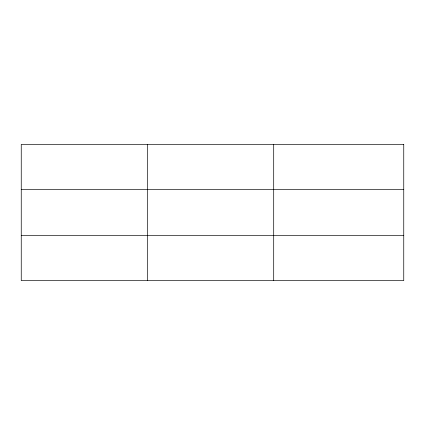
<?xml version="1.0" encoding="UTF-8"?>
<svg xmlns="http://www.w3.org/2000/svg" width="425" height="425" viewBox="0 0 425 425"><rect width="100%" height="100%" fill="white"/><g stroke="black" fill="none" stroke-linecap="round" stroke-linejoin="round"><path stroke-width="0.64" d="M147.475 144.383L147.475 280.617M273.7 144.383L273.7 280.617M21.25 189.343L403.75 189.343M21.25 235.657L403.75 235.657M403.75 144.383L403.75 280.617L21.25 280.617L21.25 144.383L403.75 144.383"/></g></svg>
